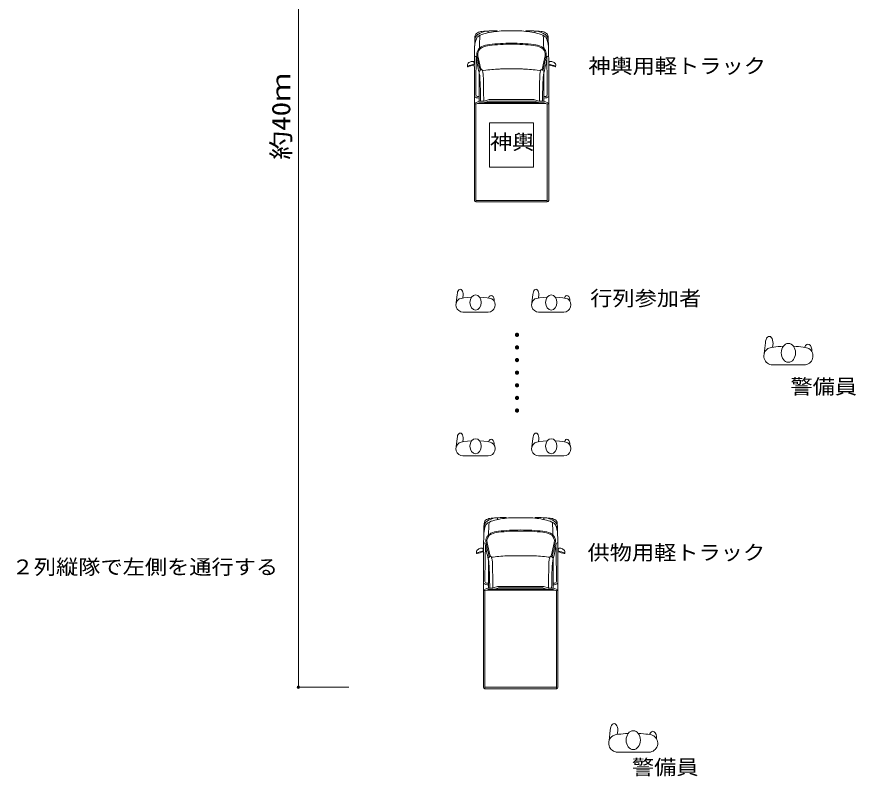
# Model space of a CAD drawing. Units: millimetres on the paper. Extents: x -135 to 31, y -123 to 152.
# Drawn here: x -135.4 to 31, y -123.2 to 27.3 of the extents above; entities that cross this region are included whole.
import ezdxf
from ezdxf.enums import TextEntityAlignment as Align

# ---------------------------------------------------------------- set-up
doc = ezdxf.new("R2010")
doc.units = ezdxf.units.MM
doc.header["$PDMODE"] = 32
doc.header["$PDSIZE"] = 0.5
doc.layers.add('0-0_春行列', color=7, linetype='Continuous', lineweight=18)
doc.styles.add('ＭＳ 明朝', font='')
doc.styles.get('ＭＳ 明朝').set_extended_font_data('MS Mincho')

msp = doc.modelspace()

# ---------------------------------------------------------------- linework, layer by layer
at = {"layer": '0-0_春行列', "lineweight": 9}
for p, q in [((-79.593, -105.573), (-79.593, 129.036)), ((-41.716, 6.275), (-32.966, 6.275)), ((-32.966, 6.275), (-32.966, -2.475)), ((-48.114, -27.745), (-48.304, -29.413)), ((-46.911, -27.823), (-46.995, -28.422)), ((-33.114, -27.745), (-33.304, -29.413)), ((-31.911, -27.823), (-31.995, -28.422)), ((-41.973, -31.219), (-46.968, -31.219)), ((-26.973, -31.219), (-31.968, -31.219)), ((12.976, -37.338), (12.738, -39.422)), ((14.48, -37.436), (14.375, -38.184)), ((20.652, -41.68), (14.408, -41.68)), ((-48.114, -56.245), (-48.304, -57.913)), ((-46.911, -56.324), (-46.995, -56.922)), ((-33.114, -56.245), (-33.304, -57.913)), ((-31.911, -56.324), (-31.995, -56.922)), ((-41.973, -59.719), (-46.968, -59.719)), ((-26.973, -59.719), (-31.968, -59.719)), ((-79.593, -105.573), (-69.593, -105.573)), ((-17.773, -114.093), (-18.011, -116.177)), ((-16.269, -114.191), (-16.374, -114.939)), ((-10.097, -118.436), (-16.341, -118.436))]:
    msp.add_line(p, q, dxfattribs=at)
at = {"layer": '0-0_春行列'}
for p, q in [((-41.943, 24.134), (-41.943, 24.493)), ((-37.341, 24.507), (-39.006, 24.507)), ((-37.341, 24.507), (-35.677, 24.507)), ((-32.74, 24.134), (-32.74, 24.493)), ((-44.38, 22.733), (-44.61, 22.733)), ((-30.303, 22.733), (-30.073, 22.733)), ((-44.559, 19.508), (-44.695, 19.508)), ((-30.124, 19.508), (-29.988, 19.508)), ((-44.716, 17.454), (-44.716, -9.1)), ((-37.341, 16.971), (-38.906, 16.971)), ((-37.341, 16.971), (-35.777, 16.971)), ((-29.966, 17.454), (-29.966, -9.1)), ((-43.749, 16.196), (-43.749, 10.556)), ((-30.934, 16.196), (-30.934, 10.556)), ((-44.053, 10.477), (-44.716, 10.198)), ((-44.416, 9.998), (-44.716, 10.198)), ((-37.341, 10.123), (-44.121, 10.123)), ((-44.116, 11.531), (-43.749, 11.531)), ((-42.931, 10.562), (-43.627, 10.562)), ((-42.931, 10.262), (-43.627, 10.262)), ((-41.954, 10.845), (-42.781, 10.585)), ((-41.865, 10.559), (-42.691, 10.299)), ((-37.341, 10.327), (-42.603, 10.327)), ((-37.341, 10.896), (-41.625, 10.896)), ((-37.341, 10.596), (-41.625, 10.596)), ((-37.341, 10.896), (-33.058, 10.896)), ((-37.341, 10.596), (-33.058, 10.596)), ((-37.341, 10.327), (-32.08, 10.327)), ((-37.341, 10.123), (-30.562, 10.123)), ((-32.818, 10.559), (-31.992, 10.299)), ((-32.729, 10.845), (-31.902, 10.585)), ((-31.752, 10.562), (-31.056, 10.562)), ((-31.752, 10.262), (-31.056, 10.262)), ((-30.567, 11.531), (-30.934, 11.531)), ((-30.747, 10.2), (-30.266, 9.998)), ((-30.63, 10.477), (-29.966, 10.198)), ((-30.266, 9.998), (-29.966, 10.198)), ((-30.266, 9.998), (-30.266, -9.4)), ((-37.341, -9.1), (-44.416, -9.1)), ((-37.341, -9.4), (-44.416, -9.4)), ((-37.341, -9.1), (-30.266, -9.1)), ((-37.341, -9.4), (-30.266, -9.4)), ((-40.131, -72.339), (-40.131, -71.98)), ((-35.529, -71.966), (-37.194, -71.966)), ((-35.529, -71.966), (-33.864, -71.966)), ((-30.928, -72.339), (-30.928, -71.98)), ((-42.568, -73.74), (-42.798, -73.74)), ((-28.491, -73.74), (-28.261, -73.74)), ((-42.747, -76.965), (-42.883, -76.965)), ((-28.312, -76.965), (-28.176, -76.965)), ((-42.904, -79.018), (-42.904, -105.573)), ((-35.529, -79.502), (-37.094, -79.502)), ((-35.529, -79.502), (-33.965, -79.502)), ((-28.154, -79.018), (-28.154, -105.573)), ((-41.937, -80.276), (-41.937, -85.917)), ((-29.122, -80.276), (-29.122, -85.917)), ((-42.241, -85.996), (-42.904, -86.275)), ((-42.604, -86.475), (-42.904, -86.275)), ((-35.529, -86.35), (-42.309, -86.35)), ((-42.304, -84.942), (-41.937, -84.942)), ((-41.118, -85.91), (-41.815, -85.91)), ((-41.118, -86.21), (-41.815, -86.21)), ((-40.142, -85.628), (-40.969, -85.887)), ((-40.052, -85.914), (-40.879, -86.174)), ((-35.529, -86.146), (-40.79, -86.146)), ((-35.529, -85.577), (-39.813, -85.577)), ((-35.529, -85.877), (-39.813, -85.877)), ((-35.529, -85.577), (-31.246, -85.577)), ((-35.529, -85.877), (-31.246, -85.877)), ((-35.529, -86.146), (-30.268, -86.146)), ((-35.529, -86.35), (-28.75, -86.35)), ((-31.006, -85.914), (-30.18, -86.174)), ((-30.916, -85.628), (-30.09, -85.887)), ((-29.94, -85.91), (-29.244, -85.91)), ((-29.94, -86.21), (-29.244, -86.21)), ((-28.755, -84.942), (-29.122, -84.942)), ((-28.934, -86.273), (-28.454, -86.475)), ((-28.818, -85.996), (-28.154, -86.275)), ((-28.454, -86.475), (-28.154, -86.275)), ((-28.454, -86.475), (-28.454, -105.873)), ((-35.529, -105.573), (-42.604, -105.573)), ((-35.529, -105.873), (-42.604, -105.873)), ((-35.529, -105.573), (-28.454, -105.573)), ((-35.529, -105.873), (-28.454, -105.873))]:
    msp.add_line(p, q, dxfattribs=at)
for points in [[(-43.936, 10.2), (-44.416, 9.998), (-44.416, -9.4)], [(-42.124, -86.273), (-42.604, -86.475), (-42.604, -105.873)]]:
    msp.add_lwpolyline(points, dxfattribs=at)
at = {"layer": '0-0_春行列', "lineweight": 9}
msp.add_lwpolyline([(-41.716, 6.275), (-41.716, -2.475), (-32.966, -2.475)], dxfattribs=at)
at = {"layer": '0-0_春行列'}
for centre, radius, start, end in [((121.708, 16.745), 166.426, 177.71444, 179.75561), ((-43.686, 23.346), 0.9, 116.27586, 177.71444), ((-43.182, 22.681), 1.4, 120.22912, 155.62909), ((-43.367, 22.599), 1, 120.32075, 159.42002), ((-42.978, 21.911), 2.5, 95.1145, 116.27586), ((-41.144, 19.183), 5.449, 104.59547, 120.22912), ((-41.348, 19.146), 5, 103.17487, 120.32075), ((4.339, 20.506), 48.059, 176.30893, 179.30912), ((-39.803, -13.559), 38.111, 90.77489, 95.1145), ((-37.843, 4.173), 20.378, 94.34008, 103.17487), ((-40.317, 24.449), 0.1, 47.43491, 90.77489), ((-42.42, 22.16), 3.208, 44.79555, 47.43491), ((-39.006, 19.507), 5, 90, 94.34008), ((-35.677, 19.507), 5, 85.65992, 90), ((-36.84, 4.173), 20.378, 76.82513, 85.65992), ((-32.263, 22.16), 3.208, 132.56509, 135.20445), ((-34.366, 24.449), 0.1, 89.22511, 132.56509), ((-34.88, -13.559), 38.111, 84.8855, 89.22511), ((-33.335, 19.146), 5, 59.67925, 76.82513), ((-33.539, 19.183), 5.449, 59.77088, 75.40453), ((-31.705, 21.911), 2.5, 63.72414, 84.8855), ((-79.022, 20.506), 48.059, 0.69088, 3.69107), ((-31.316, 22.599), 1, 20.57998, 59.67925), ((-31.501, 22.681), 1.4, 24.37091, 59.77088), ((-30.997, 23.346), 0.9, 2.28556, 63.72414), ((-196.391, 16.745), 166.426, 0.24439, 2.28556), ((-38.868, 20.91), 5.806, 159.42002, 175.14228), ((-41.965, 22.13), 2.736, 155.62909, 164.85686), ((-41.194, 16.847), 5, 96.48343, 113.9941), ((-37.324, -17.208), 39.275, 90.02546, 96.48343), ((-37.324, -17.208), 39.075, 90.02559, 96.48343), ((-37.359, -17.208), 39.275, 83.51657, 89.97454), ((-37.359, -17.208), 39.075, 83.51657, 89.97441), ((-33.489, 16.847), 5, 66.0059, 83.51657), ((-35.815, 20.91), 5.806, 4.85772, 20.57998), ((-32.718, 22.13), 2.736, 15.14314, 24.37091), ((-42.536, 19.862), 1.7, 113.9941, 192.17243), ((-42.536, 19.862), 1.5, 113.9941, 192.17243), ((-41.194, 16.847), 4.8, 96.48343, 113.9941), ((-33.489, 16.847), 4.8, 66.0059, 83.51657), ((-32.147, 19.862), 1.5, 347.82757, 66.0059), ((-32.147, 19.862), 1.7, 347.82757, 66.0059), ((-44.244, 15.664), 2.977, 110.99226, 124.27356), ((-45.132, 17.977), 0.5, 85.72588, 110.99226), ((-45.185, 17.267), 1.212, 79.0646, 85.72588), ((-44.993, 18.261), 0.2, 20.98144, 79.0646), ((-45.128, 19.148), 0.786, 290.04391, 302.25079), ((-45.72, 17.982), 0.979, 349.54638, 20.98144), ((-44.559, 19.308), 0.2, 8.10832, 90), ((162.941, 12.757), 207.359, 178.25524, 180.25617), ((-13.569, 23.723), 31.103, 188.10832, 193.79643), ((160.959, 63.757), 209.876, 192.17243, 192.96048), ((160.959, 63.757), 209.676, 192.17243, 192.84261), ((-235.642, 63.757), 209.676, 347.15739, 347.82757), ((-235.642, 63.757), 209.876, 347.03952, 347.82757), ((-61.114, 23.723), 31.103, 346.20357, 351.89168), ((-237.624, 12.757), 207.359, 359.74383, 1.74476), ((-30.124, 19.308), 0.2, 90, 171.89168), ((-29.555, 19.148), 0.786, 237.74921, 249.95609), ((-28.963, 17.982), 0.979, 159.01856, 190.45362), ((-29.69, 18.261), 0.2, 100.9354, 159.01856), ((-29.498, 17.267), 1.212, 94.27412, 100.9354), ((-29.551, 17.977), 0.5, 69.00774, 94.27412), ((-30.439, 15.664), 2.977, 55.72644, 69.00774), ((-44.961, 17.686), 1.142, 171.64797, 190.00432), ((-59.775, 68.856), 53.109, 284.92777, 286.4414), ((-45.696, 17.794), 0.4, 124.27356, 171.64797), ((-45.988, 17.505), 0.1, 190.00432, 285.02911), ((-59.775, 68.856), 53.269, 285.02911, 286.29597), ((-44.856, 17.823), 0.1, 286.29597, 349.54638), ((-44.844, 16.84), 1.093, 83.13425, 84.64801), ((-40.746, 13.716), 4.098, 129.23675, 138.32947), ((-42.886, 17.285), 0.6, 192.84261, 277.43155), ((-55.404, 12.998), 12.813, 15.24245, 17.01123), ((-38.288, -17.971), 34.955, 92.37113, 97.43155), ((-38.906, -3.029), 20, 90, 92.37113), ((-35.777, -3.029), 20, 87.62887, 90), ((-36.395, -17.971), 34.955, 82.56845, 87.62887), ((-31.797, 17.285), 0.6, 262.56845, 347.15739), ((-19.279, 12.998), 12.813, 162.98877, 164.75755), ((-33.937, 13.716), 4.098, 41.67053, 50.76325), ((-29.839, 16.84), 1.093, 95.35199, 96.86575), ((-14.908, 68.856), 53.109, 253.5586, 255.07223), ((-29.827, 17.823), 0.1, 190.45362, 253.70403), ((-14.908, 68.856), 53.269, 253.70403, 254.97089), ((-28.987, 17.794), 0.4, 8.35203, 55.72644), ((-28.695, 17.505), 0.1, 254.97089, 349.99568), ((-29.722, 17.686), 1.142, 349.99568, 8.35203), ((-48.63, 15.113), 5, 3.53717, 13.79643), ((-128.578, 10.171), 85.1, 0.26318, 3.53717), ((-45.936, 15.578), 3, 1.42454, 15.24245), ((-301.679, 9.218), 258.822, 0.29867, 1.42454), ((226.996, 9.218), 258.822, 178.57546, 179.70133), ((-28.747, 15.578), 3, 164.75755, 178.57546), ((53.895, 10.171), 85.1, 176.46283, 179.73682), ((-26.053, 15.113), 5, 166.20357, 176.46283), ((-44.116, 11.831), 0.3, 180.25617, 270), ((-30.567, 11.831), 0.3, 270, 359.74383), ((-43.701, 13.014), 1.825, 236.20366, 268.49914), ((-43.627, 9.462), 1.1, 90, 112.78241), ((-43.627, 9.462), 0.8, 90, 112.78241), ((-42.931, 11.062), 0.5, 270, 287.44719), ((-42.931, 11.062), 0.8, 270, 287.44719), ((-41.625, 9.796), 1.1, 90, 107.44719), ((-41.625, 9.796), 0.8, 90, 107.44719), ((-33.058, 9.796), 1.1, 72.55281, 90), ((-33.058, 9.796), 0.8, 72.55281, 90), ((-31.752, 11.062), 0.8, 252.55281, 270), ((-31.752, 11.062), 0.5, 252.55281, 270), ((-31.056, 9.462), 1.1, 67.21759, 90), ((-31.056, 9.462), 0.8, 67.21759, 90), ((-30.982, 13.014), 1.825, 271.50086, 303.79634), ((-44.416, -9.1), 0.3, 180, 270), ((-30.266, -9.1), 0.3, 270, 0), ((123.52, -79.728), 166.426, 177.71444, 179.75561), ((-41.874, -73.127), 0.9, 116.27586, 177.71444), ((-41.37, -73.791), 1.4, 120.22912, 155.62909), ((-41.555, -73.874), 1, 120.32075, 159.42002), ((-41.166, -74.562), 2.5, 95.1145, 116.27586), ((-39.332, -77.29), 5.449, 104.59547, 120.22912), ((-39.536, -77.327), 5, 103.17487, 120.32075), ((6.151, -75.967), 48.059, 176.30893, 179.30912), ((-37.991, -110.032), 38.111, 90.77489, 95.1145), ((-36.031, -92.3), 20.378, 94.34008, 103.17487), ((-38.505, -72.024), 0.1, 47.43491, 90.77489), ((-40.608, -74.313), 3.208, 44.79555, 47.43491), ((-37.194, -76.966), 5, 90, 94.34008), ((-33.864, -76.966), 5, 85.65992, 90), ((-35.028, -92.3), 20.378, 76.82513, 85.65992), ((-30.451, -74.313), 3.208, 132.56509, 135.20445), ((-32.553, -72.024), 0.1, 89.22511, 132.56509), ((-33.068, -110.032), 38.111, 84.8855, 89.22511), ((-31.523, -77.327), 5, 59.67925, 76.82513), ((-31.727, -77.29), 5.449, 59.77088, 75.40453), ((-29.893, -74.562), 2.5, 63.72414, 84.8855), ((-77.21, -75.967), 48.059, 0.69088, 3.69107), ((-29.504, -73.874), 1, 20.57998, 59.67925), ((-29.689, -73.791), 1.4, 24.37091, 59.77088), ((-29.185, -73.127), 0.9, 2.28556, 63.72414), ((-194.578, -79.728), 166.426, 0.24439, 2.28556), ((-37.055, -75.563), 5.806, 159.42002, 175.14228), ((-40.153, -74.343), 2.736, 155.62909, 164.85686), ((-39.382, -79.626), 5, 96.48343, 113.9941), ((-39.382, -79.626), 4.8, 96.48343, 113.9941), ((-35.512, -113.681), 39.275, 90.02546, 96.48343), ((-35.512, -113.681), 39.075, 90.02559, 96.48343), ((-35.547, -113.681), 39.275, 83.51657, 89.97454), ((-35.547, -113.681), 39.075, 83.51657, 89.97441), ((-31.677, -79.626), 4.8, 66.0059, 83.51657), ((-31.677, -79.626), 5, 66.0059, 83.51657), ((-34.003, -75.563), 5.806, 4.85772, 20.57998), ((-30.906, -74.343), 2.736, 15.14314, 24.37091), ((-40.724, -76.611), 1.7, 113.9941, 192.17243), ((-40.724, -76.611), 1.5, 113.9941, 192.17243), ((-30.335, -76.611), 1.5, 347.82757, 66.0059), ((-30.335, -76.611), 1.7, 347.82757, 66.0059), ((-42.432, -80.808), 2.977, 110.99226, 124.27356), ((-43.32, -78.496), 0.5, 85.72588, 110.99226), ((-43.373, -79.206), 1.212, 79.0646, 85.72588), ((-43.181, -78.212), 0.2, 20.98144, 79.0646), ((-43.316, -77.325), 0.786, 290.04391, 302.25079), ((-43.908, -78.491), 0.979, 349.54638, 20.98144), ((-42.747, -77.165), 0.2, 8.10832, 90), ((164.753, -83.716), 207.359, 178.25524, 180.25617), ((-11.757, -72.75), 31.103, 188.10832, 193.79643), ((162.771, -32.716), 209.876, 192.17243, 192.96048), ((162.771, -32.716), 209.676, 192.17243, 192.84261), ((-233.83, -32.716), 209.676, 347.15739, 347.82757), ((-233.83, -32.716), 209.876, 347.03952, 347.82757), ((-59.302, -72.75), 31.103, 346.20357, 351.89168), ((-235.812, -83.716), 207.359, 359.74383, 1.74476), ((-28.312, -77.165), 0.2, 90, 171.89168), ((-27.742, -77.325), 0.786, 237.74921, 249.95609), ((-27.151, -78.491), 0.979, 159.01856, 190.45362), ((-27.878, -78.212), 0.2, 100.9354, 159.01856), ((-27.686, -79.206), 1.212, 94.27412, 100.9354), ((-27.739, -78.496), 0.5, 69.00774, 94.27412), ((-28.627, -80.808), 2.977, 55.72644, 69.00774), ((-43.149, -78.787), 1.142, 171.64797, 190.00432), ((-57.963, -27.617), 53.109, 284.92777, 286.4414), ((-43.883, -78.679), 0.4, 124.27356, 171.64797), ((-44.175, -78.968), 0.1, 190.00432, 285.02911), ((-57.963, -27.617), 53.269, 285.02911, 286.29597), ((-43.044, -78.65), 0.1, 286.29597, 349.54638), ((-43.032, -79.633), 1.093, 83.13425, 84.64801), ((-38.934, -82.757), 4.098, 129.23675, 138.32947), ((-41.074, -79.188), 0.6, 192.84261, 277.43155), ((-53.592, -83.475), 12.813, 15.24245, 17.01123), ((-36.475, -114.444), 34.955, 92.37113, 97.43155), ((-37.094, -99.502), 20, 90, 92.37113), ((-33.965, -99.502), 20, 87.62887, 90), ((-34.583, -114.444), 34.955, 82.56845, 87.62887), ((-29.985, -79.188), 0.6, 262.56845, 347.15739), ((-17.467, -83.475), 12.813, 162.98877, 164.75755), ((-32.125, -82.757), 4.098, 41.67053, 50.76325), ((-28.026, -79.633), 1.093, 95.35199, 96.86575), ((-13.096, -27.617), 53.109, 253.5586, 255.07223), ((-28.015, -78.65), 0.1, 190.45362, 253.70403), ((-13.096, -27.617), 53.269, 253.70403, 254.97089), ((-27.175, -78.679), 0.4, 8.35203, 55.72644), ((-26.883, -78.968), 0.1, 254.97089, 349.99568), ((-27.91, -78.787), 1.142, 349.99568, 8.35203), ((-46.818, -81.36), 5, 3.53717, 13.79643), ((-126.765, -86.301), 85.1, 0.26318, 3.53717), ((-44.124, -80.895), 3, 1.42454, 15.24245), ((-299.867, -87.255), 258.822, 0.29867, 1.42454), ((228.808, -87.255), 258.822, 178.57546, 179.70133), ((-26.935, -80.895), 3, 164.75755, 178.57546), ((55.707, -86.301), 85.1, 176.46283, 179.73682), ((-24.241, -81.36), 5, 166.20357, 176.46283), ((-42.304, -84.642), 0.3, 180.25617, 270), ((-28.755, -84.642), 0.3, 270, 359.74383), ((-41.889, -83.458), 1.825, 236.20366, 268.49914), ((-41.815, -87.01), 1.1, 90, 112.78241), ((-41.815, -87.01), 0.8, 90, 112.78241), ((-41.118, -85.41), 0.5, 270, 287.44719), ((-41.118, -85.41), 0.8, 270, 287.44719), ((-39.813, -86.677), 1.1, 90, 107.44719), ((-39.813, -86.677), 0.8, 90, 107.44719), ((-31.246, -86.677), 1.1, 72.55281, 90), ((-31.246, -86.677), 0.8, 72.55281, 90), ((-29.94, -85.41), 0.8, 252.55281, 270), ((-29.94, -85.41), 0.5, 252.55281, 270), ((-29.244, -87.01), 1.1, 67.21759, 90), ((-29.244, -87.01), 0.8, 67.21759, 90), ((-29.17, -83.458), 1.825, 271.50086, 303.79634), ((-42.604, -105.573), 0.3, 180, 270), ((-28.454, -105.573), 0.3, 270, 0)]:
    msp.add_arc(centre, radius, start, end, dxfattribs=at)
at = {"layer": '0-0_春行列', "lineweight": 9}
for centre, radius, start, end in [((-46.946, -29.805), 1.414, 123.37892, 269.08138), ((-41.995, -29.805), 1.414, 270.91862, 56.62108), ((-31.946, -29.805), 1.414, 123.37892, 269.08138), ((-26.995, -29.805), 1.414, 270.91862, 56.62108), ((14.436, -39.913), 1.768, 123.37892, 269.08138), ((20.624, -39.913), 1.768, 270.91862, 56.62108), ((-46.946, -58.305), 1.414, 123.37892, 269.08138), ((-41.995, -58.305), 1.414, 270.91862, 56.62108), ((-31.946, -58.305), 1.414, 123.37892, 269.08138), ((-26.995, -58.305), 1.414, 270.91862, 56.62108), ((-16.313, -116.668), 1.768, 123.37892, 269.08138), ((-10.125, -116.668), 1.768, 270.91862, 56.62108)]:
    msp.add_arc(centre, radius, start, end, dxfattribs=at)
for centre, major_axis, ratio, start_param, end_param in [((-47.506, -27.749), (0, -1.05), 0.5714, 1.4994481, 4.7086941), ((-44.47, -28.8), (3.432, 0), 0.1614, 1.8069127, 2.8180793), ((-44.47, -28.8), (3.432, 0), 0.1614, 0.3235719, 1.3348855), ((-41.359, -28.964), (0, -1.05), 0.5714, 1.4321215, 4.1868514), ((-32.506, -27.749), (0, -1.05), 0.5714, 1.4994481, 4.7086941), ((-29.47, -28.8), (3.432, 0), 0.1614, 1.8069127, 2.8180793), ((-29.47, -28.8), (3.432, 0), 0.1614, 0.3235719, 1.3348855), ((-26.359, -28.964), (0, -1.05), 0.5714, 1.4321215, 4.1868514), ((13.736, -37.343), (0, -1.312), 0.5714, 1.4994481, 4.7086941), ((17.53, -38.657), (4.29, 0), 0.1614, 1.8069127, 2.8180793), ((17.53, -38.657), (4.29, 0), 0.1614, 0.3235719, 1.3348855), ((21.419, -38.862), (0, -1.312), 0.5714, 1.4321215, 4.1868514), ((-47.506, -56.249), (0, -1.05), 0.5714, 1.4994481, 4.7086941), ((-41.359, -57.464), (0, -1.05), 0.5714, 1.4321215, 4.1868514), ((-32.506, -56.249), (0, -1.05), 0.5714, 1.4994481, 4.7086941), ((-26.359, -57.464), (0, -1.05), 0.5714, 1.4321215, 4.1868514), ((-44.47, -57.301), (3.432, 0), 0.1614, 1.8069127, 2.8180793), ((-44.47, -57.301), (3.432, 0), 0.1614, 0.3235719, 1.3348855), ((-29.47, -57.301), (3.432, 0), 0.1614, 1.8069127, 2.8180793), ((-29.47, -57.301), (3.432, 0), 0.1614, 0.3235719, 1.3348855), ((-17.013, -114.098), (0, -1.312), 0.5714, 1.4994481, 4.7086941), ((-13.219, -115.412), (4.29, 0), 0.1614, 1.8069127, 2.8180793), ((-13.219, -115.412), (4.29, 0), 0.1614, 0.3235719, 1.3348855), ((-9.329, -115.617), (0, -1.312), 0.5714, 1.4321215, 4.1868514)]:
    msp.add_ellipse(centre, major_axis=major_axis, ratio=ratio, start_param=start_param, end_param=end_param, dxfattribs=at)
for centre, major_axis in [((-44.47, -29.314), (0, -1.5)), ((-29.47, -29.314), (0, -1.5)), ((17.53, -39.298), (0, -1.875)), ((-44.47, -57.814), (0, -1.5)), ((-29.47, -57.814), (0, -1.5)), ((-13.219, -116.054), (0, -1.875))]:
    msp.add_ellipse(centre, major_axis=major_axis, ratio=0.75, dxfattribs=at)
at = {"layer": '0-0_春行列'}
msp.add_point((-79.593, -105.573), dxfattribs=at)

# ---------------------------------------------------------------- texts
at = {"layer": '0-0_春行列', "style": 'ＭＳ 明朝', "width": 1.1}
for s, p in [('神輿用軽トラック', (-22.127, 15.205)), ('神輿', (-41.613, 0.14)), ('行列参加者', (-21.738, -30.832)), ('警備員', (17.937, -48.326)), ('供物用軽トラック', (-22.284, -81.221)), ('２列縦隊で左側を通行する', (-136.418, -84.073)), ('警備員', (-13.493, -123.754))]:
    msp.add_text(s, height=2.933, dxfattribs=at).set_placement(p, align=Align.BOTTOM_LEFT)
at = {"layer": '0-0_春行列', "style": 'ＭＳ 明朝', "width": 1.15}
msp.add_text('約40ｍ', height=3.666, rotation=90, dxfattribs=at).set_placement((-80.093, -1.047), align=Align.BOTTOM_LEFT)
at = {"layer": '0-0_春行列', "style": 'ＭＳ 明朝'}
for p in [(-38.257, -38.129), (-38.257, -40.629), (-38.257, -43.129), (-38.257, -45.629), (-38.257, -48.129), (-38.257, -50.629), (-38.257, -53.129)]:
    msp.add_text('・', height=2.933, dxfattribs=at).set_placement(p, align=Align.BOTTOM_LEFT)

doc.saveas('drawing.dxf')
